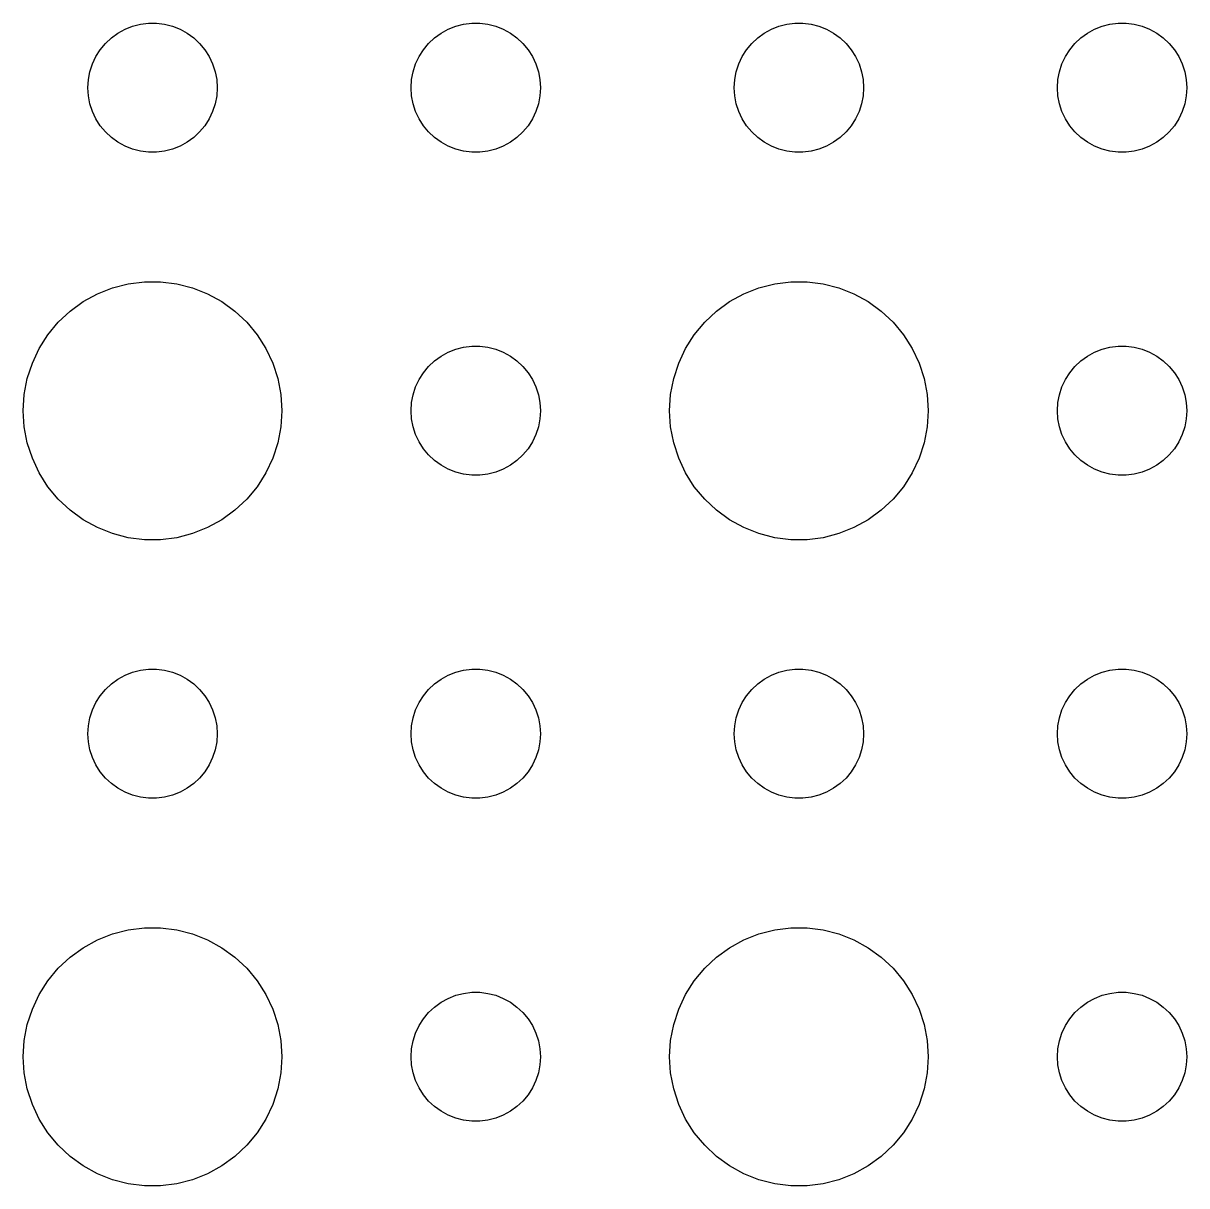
# Model space of a CAD drawing. Header units: metres. Extents: x -134 to 134, y 62 to 166.
# Drawn here: x -100.5 to -73.5, y 111.01 to 138 of the extents above; entities that cross this region are included whole.
import ezdxf

# ---------------------------------------------------------------- set-up
doc = ezdxf.new("R2010")
doc.units = ezdxf.units.M

msp = doc.modelspace()

# ---------------------------------------------------------------- linework, layer by layer
for p, q in [((-97.9635, 137.927), (-97.7811, 137.973)), ((-97.7811, 137.973), (-97.5942, 137.997)), ((-97.5942, 137.997), (-97.4058, 137.997)), ((-97.4058, 137.997), (-97.2189, 137.973)), ((-97.2189, 137.973), (-97.0365, 137.927)), ((-90.4635, 137.927), (-90.2811, 137.973)), ((-90.2811, 137.973), (-90.0942, 137.997)), ((-90.0942, 137.997), (-89.9058, 137.997)), ((-89.9058, 137.997), (-89.7189, 137.973)), ((-89.7189, 137.973), (-89.5365, 137.927)), ((-82.9635, 137.927), (-82.7811, 137.973)), ((-82.7811, 137.973), (-82.5942, 137.997)), ((-82.5942, 137.997), (-82.4058, 137.997)), ((-82.4058, 137.997), (-82.2189, 137.973)), ((-82.2189, 137.973), (-82.0365, 137.927)), ((-75.4635, 137.927), (-75.2811, 137.973)), ((-75.2811, 137.973), (-75.0942, 137.997)), ((-75.0942, 137.997), (-74.9058, 137.997)), ((-74.9058, 137.997), (-74.7189, 137.973)), ((-74.7189, 137.973), (-74.5365, 137.927)), ((-98.4561, 137.656), (-98.3037, 137.766)), ((-98.3037, 137.766), (-98.1387, 137.857)), ((-98.1387, 137.857), (-97.9635, 137.927)), ((-97.0365, 137.927), (-96.8613, 137.857)), ((-96.8613, 137.857), (-96.6963, 137.766)), ((-96.6963, 137.766), (-96.5439, 137.656)), ((-90.9561, 137.656), (-90.8037, 137.766)), ((-90.8037, 137.766), (-90.6387, 137.857)), ((-90.6387, 137.857), (-90.4635, 137.927)), ((-89.5365, 137.927), (-89.3613, 137.857)), ((-89.3613, 137.857), (-89.1963, 137.766)), ((-89.1963, 137.766), (-89.0439, 137.656)), ((-83.4561, 137.656), (-83.3037, 137.766)), ((-83.3037, 137.766), (-83.1387, 137.857)), ((-83.1387, 137.857), (-82.9635, 137.927)), ((-82.0365, 137.927), (-81.8613, 137.857)), ((-81.8613, 137.857), (-81.6963, 137.766)), ((-81.6963, 137.766), (-81.5439, 137.656)), ((-75.9561, 137.656), (-75.8037, 137.766)), ((-75.8037, 137.766), (-75.6387, 137.857)), ((-75.6387, 137.857), (-75.4635, 137.927)), ((-74.5365, 137.927), (-74.3613, 137.857)), ((-74.3613, 137.857), (-74.1963, 137.766)), ((-74.1963, 137.766), (-74.0439, 137.656)), ((-98.7135, 137.382), (-98.5934, 137.527)), ((-98.5934, 137.527), (-98.4561, 137.656)), ((-96.5439, 137.656), (-96.4065, 137.527)), ((-96.4065, 137.527), (-96.2865, 137.382)), ((-91.2135, 137.382), (-91.0934, 137.527)), ((-91.0934, 137.527), (-90.9561, 137.656)), ((-89.0439, 137.656), (-88.9065, 137.527)), ((-88.9065, 137.527), (-88.7865, 137.382)), ((-83.7135, 137.382), (-83.5934, 137.527)), ((-83.5934, 137.527), (-83.4561, 137.656)), ((-81.5439, 137.656), (-81.4065, 137.527)), ((-81.4065, 137.527), (-81.2865, 137.382)), ((-76.2135, 137.382), (-76.0934, 137.527)), ((-76.0934, 137.527), (-75.9561, 137.656)), ((-74.0439, 137.656), (-73.9065, 137.527)), ((-73.9065, 137.527), (-73.7865, 137.382)), ((-98.8947, 137.052), (-98.8145, 137.223)), ((-98.8145, 137.223), (-98.7135, 137.382)), ((-96.2865, 137.382), (-96.1855, 137.223)), ((-96.1855, 137.223), (-96.1053, 137.052)), ((-91.3947, 137.052), (-91.3145, 137.223)), ((-91.3145, 137.223), (-91.2135, 137.382)), ((-88.7865, 137.382), (-88.6855, 137.223)), ((-88.6855, 137.223), (-88.6053, 137.052)), ((-83.8947, 137.052), (-83.8145, 137.223)), ((-83.8145, 137.223), (-83.7135, 137.382)), ((-81.2865, 137.382), (-81.1855, 137.223)), ((-81.1855, 137.223), (-81.1053, 137.052)), ((-76.3947, 137.052), (-76.3145, 137.223)), ((-76.3145, 137.223), (-76.2135, 137.382)), ((-73.7865, 137.382), (-73.6855, 137.223)), ((-73.6855, 137.223), (-73.6053, 137.052)), ((-98.9529, 136.873), (-98.8947, 137.052)), ((-96.1053, 137.052), (-96.0471, 136.873)), ((-91.4529, 136.873), (-91.3947, 137.052)), ((-88.6053, 137.052), (-88.5471, 136.873)), ((-83.9529, 136.873), (-83.8947, 137.052)), ((-81.1053, 137.052), (-81.0471, 136.873)), ((-76.4529, 136.873), (-76.3947, 137.052)), ((-73.6053, 137.052), (-73.5471, 136.873)), ((-99, 136.5), (-98.9882, 136.688)), ((-98.9882, 136.688), (-98.9529, 136.873)), ((-96.0471, 136.873), (-96.0118, 136.688)), ((-96.0118, 136.688), (-96, 136.5)), ((-91.5, 136.5), (-91.4882, 136.688)), ((-91.4882, 136.688), (-91.4529, 136.873)), ((-88.5471, 136.873), (-88.5118, 136.688)), ((-88.5118, 136.688), (-88.5, 136.5)), ((-84, 136.5), (-83.9882, 136.688)), ((-83.9882, 136.688), (-83.9529, 136.873)), ((-81.0471, 136.873), (-81.0118, 136.688)), ((-81.0118, 136.688), (-81, 136.5)), ((-76.5, 136.5), (-76.4882, 136.688)), ((-76.4882, 136.688), (-76.4529, 136.873)), ((-73.5471, 136.873), (-73.5118, 136.688)), ((-73.5118, 136.688), (-73.5, 136.5)), ((-98.9882, 136.312), (-99, 136.5)), ((-96, 136.5), (-96.0118, 136.312)), ((-91.4882, 136.312), (-91.5, 136.5)), ((-88.5, 136.5), (-88.5118, 136.312)), ((-83.9882, 136.312), (-84, 136.5)), ((-81, 136.5), (-81.0118, 136.312)), ((-76.4882, 136.312), (-76.5, 136.5)), ((-73.5, 136.5), (-73.5118, 136.312)), ((-98.9529, 136.127), (-98.9882, 136.312)), ((-98.8947, 135.948), (-98.9529, 136.127)), ((-96.0471, 136.127), (-96.1053, 135.948)), ((-96.0118, 136.312), (-96.0471, 136.127)), ((-91.4529, 136.127), (-91.4882, 136.312)), ((-91.3947, 135.948), (-91.4529, 136.127)), ((-88.5471, 136.127), (-88.6053, 135.948)), ((-88.5118, 136.312), (-88.5471, 136.127)), ((-83.9529, 136.127), (-83.9882, 136.312)), ((-83.8947, 135.948), (-83.9529, 136.127)), ((-81.0471, 136.127), (-81.1053, 135.948)), ((-81.0118, 136.312), (-81.0471, 136.127)), ((-76.4529, 136.127), (-76.4882, 136.312)), ((-76.3947, 135.948), (-76.4529, 136.127)), ((-73.5471, 136.127), (-73.6053, 135.948)), ((-73.5118, 136.312), (-73.5471, 136.127)), ((-98.8145, 135.777), (-98.8947, 135.948)), ((-96.1053, 135.948), (-96.1855, 135.777)), ((-91.3145, 135.777), (-91.3947, 135.948)), ((-88.6053, 135.948), (-88.6855, 135.777)), ((-83.8145, 135.777), (-83.8947, 135.948)), ((-81.1053, 135.948), (-81.1855, 135.777)), ((-76.3145, 135.777), (-76.3947, 135.948)), ((-73.6053, 135.948), (-73.6855, 135.777)), ((-98.7135, 135.618), (-98.8145, 135.777)), ((-98.5934, 135.473), (-98.7135, 135.618)), ((-96.2865, 135.618), (-96.4065, 135.473)), ((-96.1855, 135.777), (-96.2865, 135.618)), ((-91.2135, 135.618), (-91.3145, 135.777)), ((-91.0934, 135.473), (-91.2135, 135.618)), ((-88.7865, 135.618), (-88.9065, 135.473)), ((-88.6855, 135.777), (-88.7865, 135.618)), ((-83.7135, 135.618), (-83.8145, 135.777)), ((-83.5934, 135.473), (-83.7135, 135.618)), ((-81.2865, 135.618), (-81.4065, 135.473)), ((-81.1855, 135.777), (-81.2865, 135.618)), ((-76.2135, 135.618), (-76.3145, 135.777)), ((-76.0934, 135.473), (-76.2135, 135.618)), ((-73.7865, 135.618), (-73.9065, 135.473)), ((-73.6855, 135.777), (-73.7865, 135.618)), ((-98.4561, 135.344), (-98.5934, 135.473)), ((-98.3037, 135.234), (-98.4561, 135.344)), ((-96.5439, 135.344), (-96.6963, 135.234)), ((-96.4065, 135.473), (-96.5439, 135.344)), ((-90.9561, 135.344), (-91.0934, 135.473)), ((-90.8037, 135.234), (-90.9561, 135.344)), ((-89.0439, 135.344), (-89.1963, 135.234)), ((-88.9065, 135.473), (-89.0439, 135.344)), ((-83.4561, 135.344), (-83.5934, 135.473)), ((-83.3037, 135.234), (-83.4561, 135.344)), ((-81.5439, 135.344), (-81.6963, 135.234)), ((-81.4065, 135.473), (-81.5439, 135.344)), ((-75.9561, 135.344), (-76.0934, 135.473)), ((-75.8037, 135.234), (-75.9561, 135.344)), ((-74.0439, 135.344), (-74.1963, 135.234)), ((-73.9065, 135.473), (-74.0439, 135.344)), ((-98.1387, 135.143), (-98.3037, 135.234)), ((-97.9635, 135.073), (-98.1387, 135.143)), ((-97.7811, 135.027), (-97.9635, 135.073)), ((-97.5942, 135.003), (-97.7811, 135.027)), ((-97.4058, 135.003), (-97.5942, 135.003)), ((-97.2189, 135.027), (-97.4058, 135.003)), ((-97.0365, 135.073), (-97.2189, 135.027)), ((-96.8613, 135.143), (-97.0365, 135.073)), ((-96.6963, 135.234), (-96.8613, 135.143)), ((-90.6387, 135.143), (-90.8037, 135.234)), ((-90.4635, 135.073), (-90.6387, 135.143)), ((-90.2811, 135.027), (-90.4635, 135.073)), ((-90.0942, 135.003), (-90.2811, 135.027)), ((-89.9058, 135.003), (-90.0942, 135.003)), ((-89.7189, 135.027), (-89.9058, 135.003)), ((-89.5365, 135.073), (-89.7189, 135.027)), ((-89.3613, 135.143), (-89.5365, 135.073)), ((-89.1963, 135.234), (-89.3613, 135.143)), ((-83.1387, 135.143), (-83.3037, 135.234)), ((-82.9635, 135.073), (-83.1387, 135.143)), ((-82.7811, 135.027), (-82.9635, 135.073)), ((-82.5942, 135.003), (-82.7811, 135.027)), ((-82.4058, 135.003), (-82.5942, 135.003)), ((-82.2189, 135.027), (-82.4058, 135.003)), ((-82.0365, 135.073), (-82.2189, 135.027)), ((-81.8613, 135.143), (-82.0365, 135.073)), ((-81.6963, 135.234), (-81.8613, 135.143)), ((-75.6387, 135.143), (-75.8037, 135.234)), ((-75.4635, 135.073), (-75.6387, 135.143)), ((-75.2811, 135.027), (-75.4635, 135.073)), ((-75.0942, 135.003), (-75.2811, 135.027)), ((-74.9058, 135.003), (-75.0942, 135.003)), ((-74.7189, 135.027), (-74.9058, 135.003)), ((-74.5365, 135.073), (-74.7189, 135.027)), ((-74.3613, 135.143), (-74.5365, 135.073)), ((-74.1963, 135.234), (-74.3613, 135.143)), ((-98.7773, 131.714), (-98.427, 131.853)), ((-98.427, 131.853), (-98.0621, 131.947)), ((-98.0621, 131.947), (-97.6884, 131.994)), ((-97.6884, 131.994), (-97.3116, 131.994)), ((-97.3116, 131.994), (-96.9379, 131.947)), ((-96.9379, 131.947), (-96.573, 131.853)), ((-96.573, 131.853), (-96.2227, 131.714)), ((-83.7773, 131.714), (-83.427, 131.853)), ((-83.427, 131.853), (-83.0621, 131.947)), ((-83.0621, 131.947), (-82.6884, 131.994)), ((-82.6884, 131.994), (-82.3116, 131.994)), ((-82.3116, 131.994), (-81.9379, 131.947)), ((-81.9379, 131.947), (-81.573, 131.853)), ((-81.573, 131.853), (-81.2227, 131.714)), ((-99.4123, 131.312), (-99.1075, 131.533)), ((-99.1075, 131.533), (-98.7773, 131.714)), ((-96.2227, 131.714), (-95.8925, 131.533)), ((-95.8925, 131.533), (-95.5877, 131.312)), ((-84.4123, 131.312), (-84.1075, 131.533)), ((-84.1075, 131.533), (-83.7773, 131.714)), ((-81.2227, 131.714), (-80.8925, 131.533)), ((-80.8925, 131.533), (-80.5877, 131.312)), ((-99.6869, 131.054), (-99.4123, 131.312)), ((-95.5877, 131.312), (-95.3131, 131.054)), ((-84.6869, 131.054), (-84.4123, 131.312)), ((-80.5877, 131.312), (-80.3131, 131.054)), ((-99.927, 130.763), (-99.6869, 131.054)), ((-95.3131, 131.054), (-95.073, 130.763)), ((-84.927, 130.763), (-84.6869, 131.054)), ((-80.3131, 131.054), (-80.073, 130.763)), ((-100.129, 130.445), (-99.927, 130.763)), ((-95.073, 130.763), (-94.8711, 130.445)), ((-85.1289, 130.445), (-84.927, 130.763)), ((-80.073, 130.763), (-79.8711, 130.445)), ((-100.289, 130.104), (-100.129, 130.445)), ((-94.8711, 130.445), (-94.7107, 130.104)), ((-90.6387, 130.357), (-90.4635, 130.427)), ((-90.4635, 130.427), (-90.2811, 130.473)), ((-90.2811, 130.473), (-90.0942, 130.497)), ((-90.0942, 130.497), (-89.9058, 130.497)), ((-89.9058, 130.497), (-89.7189, 130.473)), ((-89.7189, 130.473), (-89.5365, 130.427)), ((-89.5365, 130.427), (-89.3613, 130.357)), ((-85.2893, 130.104), (-85.1289, 130.445)), ((-79.8711, 130.445), (-79.7107, 130.104)), ((-75.6387, 130.357), (-75.4635, 130.427)), ((-75.4635, 130.427), (-75.2811, 130.473)), ((-75.2811, 130.473), (-75.0942, 130.497)), ((-75.0942, 130.497), (-74.9058, 130.497)), ((-74.9058, 130.497), (-74.7189, 130.473)), ((-74.7189, 130.473), (-74.5365, 130.427)), ((-74.5365, 130.427), (-74.3613, 130.357)), ((-91.0934, 130.027), (-90.9561, 130.156)), ((-90.9561, 130.156), (-90.8037, 130.266)), ((-90.8037, 130.266), (-90.6387, 130.357)), ((-89.3613, 130.357), (-89.1963, 130.266)), ((-89.1963, 130.266), (-89.0439, 130.156)), ((-89.0439, 130.156), (-88.9065, 130.027)), ((-76.0934, 130.027), (-75.9561, 130.156)), ((-75.9561, 130.156), (-75.8037, 130.266)), ((-75.8037, 130.266), (-75.6387, 130.357)), ((-74.3613, 130.357), (-74.1963, 130.266)), ((-74.1963, 130.266), (-74.0439, 130.156)), ((-74.0439, 130.156), (-73.9065, 130.027)), ((-100.406, 129.746), (-100.289, 130.104)), ((-94.7107, 130.104), (-94.5943, 129.746)), ((-91.3145, 129.723), (-91.2135, 129.882)), ((-91.2135, 129.882), (-91.0934, 130.027)), ((-88.9065, 130.027), (-88.7865, 129.882)), ((-88.7865, 129.882), (-88.6855, 129.723)), ((-85.4057, 129.746), (-85.2893, 130.104)), ((-79.7107, 130.104), (-79.5943, 129.746)), ((-76.3145, 129.723), (-76.2135, 129.882)), ((-76.2135, 129.882), (-76.0934, 130.027)), ((-73.9065, 130.027), (-73.7865, 129.882)), ((-73.7865, 129.882), (-73.6855, 129.723)), ((-100.476, 129.376), (-100.406, 129.746)), ((-94.5943, 129.746), (-94.5237, 129.376)), ((-91.3947, 129.552), (-91.3145, 129.723)), ((-88.6855, 129.723), (-88.6053, 129.552)), ((-85.4763, 129.376), (-85.4057, 129.746)), ((-79.5943, 129.746), (-79.5237, 129.376)), ((-76.3947, 129.552), (-76.3145, 129.723)), ((-73.6855, 129.723), (-73.6053, 129.552)), ((-100.5, 129), (-100.476, 129.376)), ((-94.5237, 129.376), (-94.5, 129)), ((-91.4882, 129.188), (-91.4529, 129.373)), ((-91.4529, 129.373), (-91.3947, 129.552)), ((-88.6053, 129.552), (-88.5471, 129.373)), ((-88.5471, 129.373), (-88.5118, 129.188)), ((-85.5, 129), (-85.4763, 129.376)), ((-79.5237, 129.376), (-79.5, 129)), ((-76.4882, 129.188), (-76.4529, 129.373)), ((-76.4529, 129.373), (-76.3947, 129.552)), ((-73.6053, 129.552), (-73.5471, 129.373)), ((-73.5471, 129.373), (-73.5118, 129.188)), ((-91.5, 129), (-91.4882, 129.188)), ((-88.5118, 129.188), (-88.5, 129)), ((-76.5, 129), (-76.4882, 129.188)), ((-73.5118, 129.188), (-73.5, 129)), ((-100.476, 128.624), (-100.5, 129)), ((-94.5, 129), (-94.5237, 128.624)), ((-91.4882, 128.812), (-91.5, 129)), ((-91.4529, 128.627), (-91.4882, 128.812)), ((-88.5118, 128.812), (-88.5471, 128.627)), ((-88.5, 129), (-88.5118, 128.812)), ((-85.4763, 128.624), (-85.5, 129)), ((-79.5, 129), (-79.5237, 128.624)), ((-76.4882, 128.812), (-76.5, 129)), ((-76.4529, 128.627), (-76.4882, 128.812)), ((-73.5118, 128.812), (-73.5471, 128.627)), ((-73.5, 129), (-73.5118, 128.812)), ((-100.406, 128.254), (-100.476, 128.624)), ((-94.5237, 128.624), (-94.5943, 128.254)), ((-91.3947, 128.448), (-91.4529, 128.627)), ((-88.5471, 128.627), (-88.6053, 128.448)), ((-85.4057, 128.254), (-85.4763, 128.624)), ((-79.5237, 128.624), (-79.5943, 128.254)), ((-76.3947, 128.448), (-76.4529, 128.627)), ((-73.5471, 128.627), (-73.6053, 128.448)), ((-100.289, 127.896), (-100.406, 128.254)), ((-94.5943, 128.254), (-94.7107, 127.896)), ((-91.3145, 128.277), (-91.3947, 128.448)), ((-91.2135, 128.118), (-91.3145, 128.277)), ((-88.6855, 128.277), (-88.7865, 128.118)), ((-88.6053, 128.448), (-88.6855, 128.277)), ((-85.2893, 127.896), (-85.4057, 128.254)), ((-79.5943, 128.254), (-79.7107, 127.896)), ((-76.3145, 128.277), (-76.3947, 128.448)), ((-76.2135, 128.118), (-76.3145, 128.277)), ((-73.6855, 128.277), (-73.7865, 128.118)), ((-73.6053, 128.448), (-73.6855, 128.277)), ((-91.0934, 127.973), (-91.2135, 128.118)), ((-88.7865, 128.118), (-88.9065, 127.973)), ((-76.0934, 127.973), (-76.2135, 128.118)), ((-73.7865, 128.118), (-73.9065, 127.973)), ((-100.129, 127.555), (-100.289, 127.896)), ((-94.7107, 127.896), (-94.8711, 127.555)), ((-90.9561, 127.844), (-91.0934, 127.973)), ((-90.8037, 127.734), (-90.9561, 127.844)), ((-90.6387, 127.643), (-90.8037, 127.734)), ((-89.1963, 127.734), (-89.3613, 127.643)), ((-89.0439, 127.844), (-89.1963, 127.734)), ((-88.9065, 127.973), (-89.0439, 127.844)), ((-85.1289, 127.555), (-85.2893, 127.896)), ((-79.7107, 127.896), (-79.8711, 127.555)), ((-75.9561, 127.844), (-76.0934, 127.973)), ((-75.8037, 127.734), (-75.9561, 127.844)), ((-75.6387, 127.643), (-75.8037, 127.734)), ((-74.1963, 127.734), (-74.3613, 127.643)), ((-74.0439, 127.844), (-74.1963, 127.734)), ((-73.9065, 127.973), (-74.0439, 127.844)), ((-99.927, 127.237), (-100.129, 127.555)), ((-94.8711, 127.555), (-95.073, 127.237)), ((-90.4635, 127.573), (-90.6387, 127.643)), ((-90.2811, 127.527), (-90.4635, 127.573)), ((-90.0942, 127.503), (-90.2811, 127.527)), ((-89.9058, 127.503), (-90.0942, 127.503)), ((-89.7189, 127.527), (-89.9058, 127.503)), ((-89.5365, 127.573), (-89.7189, 127.527)), ((-89.3613, 127.643), (-89.5365, 127.573)), ((-84.927, 127.237), (-85.1289, 127.555)), ((-79.8711, 127.555), (-80.073, 127.237)), ((-75.4635, 127.573), (-75.6387, 127.643)), ((-75.2811, 127.527), (-75.4635, 127.573)), ((-75.0942, 127.503), (-75.2811, 127.527)), ((-74.9058, 127.503), (-75.0942, 127.503)), ((-74.7189, 127.527), (-74.9058, 127.503)), ((-74.5365, 127.573), (-74.7189, 127.527)), ((-74.3613, 127.643), (-74.5365, 127.573)), ((-99.6869, 126.946), (-99.927, 127.237)), ((-95.073, 127.237), (-95.3131, 126.946)), ((-84.6869, 126.946), (-84.927, 127.237)), ((-80.073, 127.237), (-80.3131, 126.946)), ((-99.4123, 126.688), (-99.6869, 126.946)), ((-95.3131, 126.946), (-95.5877, 126.688)), ((-84.4123, 126.688), (-84.6869, 126.946)), ((-80.3131, 126.946), (-80.5877, 126.688)), ((-99.1075, 126.467), (-99.4123, 126.688)), ((-95.5877, 126.688), (-95.8925, 126.467)), ((-84.1075, 126.467), (-84.4123, 126.688)), ((-80.5877, 126.688), (-80.8925, 126.467)), ((-98.7773, 126.286), (-99.1075, 126.467)), ((-95.8925, 126.467), (-96.2227, 126.286)), ((-83.7773, 126.286), (-84.1075, 126.467)), ((-80.8925, 126.467), (-81.2227, 126.286)), ((-98.427, 126.147), (-98.7773, 126.286)), ((-98.0621, 126.053), (-98.427, 126.147)), ((-96.573, 126.147), (-96.9379, 126.053)), ((-96.2227, 126.286), (-96.573, 126.147)), ((-83.427, 126.147), (-83.7773, 126.286)), ((-83.0621, 126.053), (-83.427, 126.147)), ((-81.573, 126.147), (-81.9379, 126.053)), ((-81.2227, 126.286), (-81.573, 126.147)), ((-97.6884, 126.006), (-98.0621, 126.053)), ((-97.3116, 126.006), (-97.6884, 126.006)), ((-96.9379, 126.053), (-97.3116, 126.006)), ((-82.6884, 126.006), (-83.0621, 126.053)), ((-82.3116, 126.006), (-82.6884, 126.006)), ((-81.9379, 126.053), (-82.3116, 126.006)), ((-98.3037, 122.766), (-98.1387, 122.857)), ((-98.1387, 122.857), (-97.9635, 122.927)), ((-97.9635, 122.927), (-97.7811, 122.973)), ((-97.7811, 122.973), (-97.5942, 122.997)), ((-97.5942, 122.997), (-97.4058, 122.997)), ((-97.4058, 122.997), (-97.2189, 122.973)), ((-97.2189, 122.973), (-97.0365, 122.927)), ((-97.0365, 122.927), (-96.8613, 122.857)), ((-96.8613, 122.857), (-96.6963, 122.766)), ((-90.8037, 122.766), (-90.6387, 122.857)), ((-90.6387, 122.857), (-90.4635, 122.927)), ((-90.4635, 122.927), (-90.2811, 122.973)), ((-90.2811, 122.973), (-90.0942, 122.997)), ((-90.0942, 122.997), (-89.9058, 122.997)), ((-89.9058, 122.997), (-89.7189, 122.973)), ((-89.7189, 122.973), (-89.5365, 122.927)), ((-89.5365, 122.927), (-89.3613, 122.857)), ((-89.3613, 122.857), (-89.1963, 122.766)), ((-83.3037, 122.766), (-83.1387, 122.857)), ((-83.1387, 122.857), (-82.9635, 122.927)), ((-82.9635, 122.927), (-82.7811, 122.973)), ((-82.7811, 122.973), (-82.5942, 122.997)), ((-82.5942, 122.997), (-82.4058, 122.997)), ((-82.4058, 122.997), (-82.2189, 122.973)), ((-82.2189, 122.973), (-82.0365, 122.927)), ((-82.0365, 122.927), (-81.8613, 122.857)), ((-81.8613, 122.857), (-81.6963, 122.766)), ((-75.8037, 122.766), (-75.6387, 122.857)), ((-75.6387, 122.857), (-75.4635, 122.927)), ((-75.4635, 122.927), (-75.2811, 122.973)), ((-75.2811, 122.973), (-75.0942, 122.997)), ((-75.0942, 122.997), (-74.9058, 122.997)), ((-74.9058, 122.997), (-74.7189, 122.973)), ((-74.7189, 122.973), (-74.5365, 122.927)), ((-74.5365, 122.927), (-74.3613, 122.857)), ((-74.3613, 122.857), (-74.1963, 122.766)), ((-98.5934, 122.527), (-98.4561, 122.656)), ((-98.4561, 122.656), (-98.3037, 122.766)), ((-96.6963, 122.766), (-96.5439, 122.656)), ((-96.5439, 122.656), (-96.4065, 122.527)), ((-91.0934, 122.527), (-90.9561, 122.656)), ((-90.9561, 122.656), (-90.8037, 122.766)), ((-89.1963, 122.766), (-89.0439, 122.656)), ((-89.0439, 122.656), (-88.9065, 122.527)), ((-83.5934, 122.527), (-83.4561, 122.656)), ((-83.4561, 122.656), (-83.3037, 122.766)), ((-81.6963, 122.766), (-81.5439, 122.656)), ((-81.5439, 122.656), (-81.4065, 122.527)), ((-76.0934, 122.527), (-75.9561, 122.656)), ((-75.9561, 122.656), (-75.8037, 122.766)), ((-74.1963, 122.766), (-74.0439, 122.656)), ((-74.0439, 122.656), (-73.9065, 122.527)), ((-98.8145, 122.223), (-98.7135, 122.382)), ((-98.7135, 122.382), (-98.5934, 122.527)), ((-96.4065, 122.527), (-96.2865, 122.382)), ((-96.2865, 122.382), (-96.1855, 122.223)), ((-91.3145, 122.223), (-91.2135, 122.382)), ((-91.2135, 122.382), (-91.0934, 122.527)), ((-88.9065, 122.527), (-88.7865, 122.382)), ((-88.7865, 122.382), (-88.6855, 122.223)), ((-83.8145, 122.223), (-83.7135, 122.382)), ((-83.7135, 122.382), (-83.5934, 122.527)), ((-81.4065, 122.527), (-81.2865, 122.382)), ((-81.2865, 122.382), (-81.1855, 122.223)), ((-76.3145, 122.223), (-76.2135, 122.382)), ((-76.2135, 122.382), (-76.0934, 122.527)), ((-73.9065, 122.527), (-73.7865, 122.382)), ((-73.7865, 122.382), (-73.6855, 122.223)), ((-98.9529, 121.873), (-98.8947, 122.052)), ((-98.8947, 122.052), (-98.8145, 122.223)), ((-96.1855, 122.223), (-96.1053, 122.052)), ((-96.1053, 122.052), (-96.0471, 121.873)), ((-91.4529, 121.873), (-91.3947, 122.052)), ((-91.3947, 122.052), (-91.3145, 122.223)), ((-88.6855, 122.223), (-88.6053, 122.052)), ((-88.6053, 122.052), (-88.5471, 121.873)), ((-83.9529, 121.873), (-83.8947, 122.052)), ((-83.8947, 122.052), (-83.8145, 122.223)), ((-81.1855, 122.223), (-81.1053, 122.052)), ((-81.1053, 122.052), (-81.0471, 121.873)), ((-76.4529, 121.873), (-76.3947, 122.052)), ((-76.3947, 122.052), (-76.3145, 122.223)), ((-73.6855, 122.223), (-73.6053, 122.052)), ((-73.6053, 122.052), (-73.5471, 121.873)), ((-98.9882, 121.688), (-98.9529, 121.873)), ((-96.0471, 121.873), (-96.0118, 121.688)), ((-91.4882, 121.688), (-91.4529, 121.873)), ((-88.5471, 121.873), (-88.5118, 121.688)), ((-83.9882, 121.688), (-83.9529, 121.873)), ((-81.0471, 121.873), (-81.0118, 121.688)), ((-76.4882, 121.688), (-76.4529, 121.873)), ((-73.5471, 121.873), (-73.5118, 121.688)), ((-99, 121.5), (-98.9882, 121.688)), ((-96.0118, 121.688), (-96, 121.5)), ((-91.5, 121.5), (-91.4882, 121.688)), ((-88.5118, 121.688), (-88.5, 121.5)), ((-84, 121.5), (-83.9882, 121.688)), ((-81.0118, 121.688), (-81, 121.5)), ((-76.5, 121.5), (-76.4882, 121.688)), ((-73.5118, 121.688), (-73.5, 121.5)), ((-98.9882, 121.312), (-99, 121.5)), ((-98.9529, 121.127), (-98.9882, 121.312)), ((-96.0118, 121.312), (-96.0471, 121.127)), ((-96, 121.5), (-96.0118, 121.312)), ((-91.4882, 121.312), (-91.5, 121.5)), ((-91.4529, 121.127), (-91.4882, 121.312)), ((-88.5118, 121.312), (-88.5471, 121.127)), ((-88.5, 121.5), (-88.5118, 121.312)), ((-83.9882, 121.312), (-84, 121.5)), ((-83.9529, 121.127), (-83.9882, 121.312)), ((-81.0118, 121.312), (-81.0471, 121.127)), ((-81, 121.5), (-81.0118, 121.312)), ((-76.4882, 121.312), (-76.5, 121.5)), ((-76.4529, 121.127), (-76.4882, 121.312)), ((-73.5118, 121.312), (-73.5471, 121.127)), ((-73.5, 121.5), (-73.5118, 121.312)), ((-98.8947, 120.948), (-98.9529, 121.127)), ((-96.0471, 121.127), (-96.1053, 120.948)), ((-91.3947, 120.948), (-91.4529, 121.127)), ((-88.5471, 121.127), (-88.6053, 120.948)), ((-83.8947, 120.948), (-83.9529, 121.127)), ((-81.0471, 121.127), (-81.1053, 120.948)), ((-76.3947, 120.948), (-76.4529, 121.127)), ((-73.5471, 121.127), (-73.6053, 120.948)), ((-98.8145, 120.777), (-98.8947, 120.948)), ((-98.7135, 120.618), (-98.8145, 120.777)), ((-96.1855, 120.777), (-96.2865, 120.618)), ((-96.1053, 120.948), (-96.1855, 120.777)), ((-91.3145, 120.777), (-91.3947, 120.948)), ((-91.2135, 120.618), (-91.3145, 120.777)), ((-88.6855, 120.777), (-88.7865, 120.618)), ((-88.6053, 120.948), (-88.6855, 120.777)), ((-83.8145, 120.777), (-83.8947, 120.948)), ((-83.7135, 120.618), (-83.8145, 120.777)), ((-81.1855, 120.777), (-81.2865, 120.618)), ((-81.1053, 120.948), (-81.1855, 120.777)), ((-76.3145, 120.777), (-76.3947, 120.948)), ((-76.2135, 120.618), (-76.3145, 120.777)), ((-73.6855, 120.777), (-73.7865, 120.618)), ((-73.6053, 120.948), (-73.6855, 120.777)), ((-98.5934, 120.473), (-98.7135, 120.618)), ((-98.4561, 120.344), (-98.5934, 120.473)), ((-96.4065, 120.473), (-96.5439, 120.344)), ((-96.2865, 120.618), (-96.4065, 120.473)), ((-91.0934, 120.473), (-91.2135, 120.618)), ((-90.9561, 120.344), (-91.0934, 120.473)), ((-88.9065, 120.473), (-89.0439, 120.344)), ((-88.7865, 120.618), (-88.9065, 120.473)), ((-83.5934, 120.473), (-83.7135, 120.618)), ((-83.4561, 120.344), (-83.5934, 120.473)), ((-81.4065, 120.473), (-81.5439, 120.344)), ((-81.2865, 120.618), (-81.4065, 120.473)), ((-76.0934, 120.473), (-76.2135, 120.618)), ((-75.9561, 120.344), (-76.0934, 120.473)), ((-73.9065, 120.473), (-74.0439, 120.344)), ((-73.7865, 120.618), (-73.9065, 120.473)), ((-98.3037, 120.234), (-98.4561, 120.344)), ((-98.1387, 120.143), (-98.3037, 120.234)), ((-96.6963, 120.234), (-96.8613, 120.143)), ((-96.5439, 120.344), (-96.6963, 120.234)), ((-90.8037, 120.234), (-90.9561, 120.344)), ((-90.6387, 120.143), (-90.8037, 120.234)), ((-89.1963, 120.234), (-89.3613, 120.143)), ((-89.0439, 120.344), (-89.1963, 120.234)), ((-83.3037, 120.234), (-83.4561, 120.344)), ((-83.1387, 120.143), (-83.3037, 120.234)), ((-81.6963, 120.234), (-81.8613, 120.143)), ((-81.5439, 120.344), (-81.6963, 120.234)), ((-75.8037, 120.234), (-75.9561, 120.344)), ((-75.6387, 120.143), (-75.8037, 120.234)), ((-74.1963, 120.234), (-74.3613, 120.143)), ((-74.0439, 120.344), (-74.1963, 120.234)), ((-97.9635, 120.073), (-98.1387, 120.143)), ((-97.7811, 120.027), (-97.9635, 120.073)), ((-97.5942, 120.003), (-97.7811, 120.027)), ((-97.4058, 120.003), (-97.5942, 120.003)), ((-97.2189, 120.027), (-97.4058, 120.003)), ((-97.0365, 120.073), (-97.2189, 120.027)), ((-96.8613, 120.143), (-97.0365, 120.073)), ((-90.4635, 120.073), (-90.6387, 120.143)), ((-90.2811, 120.027), (-90.4635, 120.073)), ((-90.0942, 120.003), (-90.2811, 120.027)), ((-89.9058, 120.003), (-90.0942, 120.003)), ((-89.7189, 120.027), (-89.9058, 120.003)), ((-89.5365, 120.073), (-89.7189, 120.027)), ((-89.3613, 120.143), (-89.5365, 120.073)), ((-82.9635, 120.073), (-83.1387, 120.143)), ((-82.7811, 120.027), (-82.9635, 120.073)), ((-82.5942, 120.003), (-82.7811, 120.027)), ((-82.4058, 120.003), (-82.5942, 120.003)), ((-82.2189, 120.027), (-82.4058, 120.003)), ((-82.0365, 120.073), (-82.2189, 120.027)), ((-81.8613, 120.143), (-82.0365, 120.073)), ((-75.4635, 120.073), (-75.6387, 120.143)), ((-75.2811, 120.027), (-75.4635, 120.073)), ((-75.0942, 120.003), (-75.2811, 120.027)), ((-74.9058, 120.003), (-75.0942, 120.003)), ((-74.7189, 120.027), (-74.9058, 120.003)), ((-74.5365, 120.073), (-74.7189, 120.027)), ((-74.3613, 120.143), (-74.5365, 120.073)), ((-98.427, 116.853), (-98.0621, 116.947)), ((-98.0621, 116.947), (-97.6884, 116.994)), ((-97.6884, 116.994), (-97.3116, 116.994)), ((-97.3116, 116.994), (-96.9379, 116.947)), ((-96.9379, 116.947), (-96.573, 116.853)), ((-83.427, 116.853), (-83.0621, 116.947)), ((-83.0621, 116.947), (-82.6884, 116.994)), ((-82.6884, 116.994), (-82.3116, 116.994)), ((-82.3116, 116.994), (-81.9379, 116.947)), ((-81.9379, 116.947), (-81.573, 116.853)), ((-99.1075, 116.533), (-98.7773, 116.714)), ((-98.7773, 116.714), (-98.427, 116.853)), ((-96.573, 116.853), (-96.2227, 116.714)), ((-96.2227, 116.714), (-95.8925, 116.533)), ((-84.1075, 116.533), (-83.7773, 116.714)), ((-83.7773, 116.714), (-83.427, 116.853)), ((-81.573, 116.853), (-81.2227, 116.714)), ((-81.2227, 116.714), (-80.8925, 116.533)), ((-99.4123, 116.312), (-99.1075, 116.533)), ((-95.8925, 116.533), (-95.5877, 116.312)), ((-84.4123, 116.312), (-84.1075, 116.533)), ((-80.8925, 116.533), (-80.5877, 116.312)), ((-99.6869, 116.054), (-99.4123, 116.312)), ((-95.5877, 116.312), (-95.3131, 116.054)), ((-84.6869, 116.054), (-84.4123, 116.312)), ((-80.5877, 116.312), (-80.3131, 116.054)), ((-99.927, 115.763), (-99.6869, 116.054)), ((-95.3131, 116.054), (-95.073, 115.763)), ((-84.927, 115.763), (-84.6869, 116.054)), ((-80.3131, 116.054), (-80.073, 115.763)), ((-100.129, 115.445), (-99.927, 115.763)), ((-95.073, 115.763), (-94.8711, 115.445)), ((-85.1289, 115.445), (-84.927, 115.763)), ((-80.073, 115.763), (-79.8711, 115.445)), ((-100.289, 115.104), (-100.129, 115.445)), ((-94.8711, 115.445), (-94.7107, 115.104)), ((-90.8037, 115.266), (-90.6387, 115.357)), ((-90.6387, 115.357), (-90.4635, 115.427)), ((-90.4635, 115.427), (-90.2811, 115.473)), ((-90.2811, 115.473), (-90.0942, 115.497)), ((-90.0942, 115.497), (-89.9058, 115.497)), ((-89.9058, 115.497), (-89.7189, 115.473)), ((-89.7189, 115.473), (-89.5365, 115.427)), ((-89.5365, 115.427), (-89.3613, 115.357)), ((-89.3613, 115.357), (-89.1963, 115.266)), ((-85.2893, 115.104), (-85.1289, 115.445)), ((-79.8711, 115.445), (-79.7107, 115.104)), ((-75.8037, 115.266), (-75.6387, 115.357)), ((-75.6387, 115.357), (-75.4635, 115.427)), ((-75.4635, 115.427), (-75.2811, 115.473)), ((-75.2811, 115.473), (-75.0942, 115.497)), ((-75.0942, 115.497), (-74.9058, 115.497)), ((-74.9058, 115.497), (-74.7189, 115.473)), ((-74.7189, 115.473), (-74.5365, 115.427)), ((-74.5365, 115.427), (-74.3613, 115.357)), ((-74.3613, 115.357), (-74.1963, 115.266)), ((-100.406, 114.746), (-100.289, 115.104)), ((-94.7107, 115.104), (-94.5943, 114.746)), ((-91.2135, 114.882), (-91.0934, 115.027)), ((-91.0934, 115.027), (-90.9561, 115.156)), ((-90.9561, 115.156), (-90.8037, 115.266)), ((-89.1963, 115.266), (-89.0439, 115.156)), ((-89.0439, 115.156), (-88.9065, 115.027)), ((-88.9065, 115.027), (-88.7865, 114.882)), ((-85.4057, 114.746), (-85.2893, 115.104)), ((-79.7107, 115.104), (-79.5943, 114.746)), ((-76.2135, 114.882), (-76.0934, 115.027)), ((-76.0934, 115.027), (-75.9561, 115.156)), ((-75.9561, 115.156), (-75.8037, 115.266)), ((-74.1963, 115.266), (-74.0439, 115.156)), ((-74.0439, 115.156), (-73.9065, 115.027)), ((-73.9065, 115.027), (-73.7865, 114.882)), ((-91.3145, 114.723), (-91.2135, 114.882)), ((-88.7865, 114.882), (-88.6855, 114.723)), ((-76.3145, 114.723), (-76.2135, 114.882)), ((-73.7865, 114.882), (-73.6855, 114.723)), ((-100.476, 114.376), (-100.406, 114.746)), ((-94.5943, 114.746), (-94.5237, 114.376)), ((-91.4529, 114.373), (-91.3947, 114.552)), ((-91.3947, 114.552), (-91.3145, 114.723)), ((-88.6855, 114.723), (-88.6053, 114.552)), ((-88.6053, 114.552), (-88.5471, 114.373)), ((-85.4763, 114.376), (-85.4057, 114.746)), ((-79.5943, 114.746), (-79.5237, 114.376)), ((-76.4529, 114.373), (-76.3947, 114.552)), ((-76.3947, 114.552), (-76.3145, 114.723)), ((-73.6855, 114.723), (-73.6053, 114.552)), ((-73.6053, 114.552), (-73.5471, 114.373)), ((-100.5, 114), (-100.476, 114.376)), ((-94.5237, 114.376), (-94.5, 114)), ((-91.4882, 114.188), (-91.4529, 114.373)), ((-88.5471, 114.373), (-88.5118, 114.188)), ((-85.5, 114), (-85.4763, 114.376)), ((-79.5237, 114.376), (-79.5, 114)), ((-76.4882, 114.188), (-76.4529, 114.373)), ((-73.5471, 114.373), (-73.5118, 114.188)), ((-100.476, 113.624), (-100.5, 114)), ((-94.5, 114), (-94.5237, 113.624)), ((-91.5, 114), (-91.4882, 114.188)), ((-91.4882, 113.812), (-91.5, 114)), ((-88.5118, 114.188), (-88.5, 114)), ((-88.5, 114), (-88.5118, 113.812)), ((-85.4763, 113.624), (-85.5, 114)), ((-79.5, 114), (-79.5237, 113.624)), ((-76.5, 114), (-76.4882, 114.188)), ((-76.4882, 113.812), (-76.5, 114)), ((-73.5118, 114.188), (-73.5, 114)), ((-73.5, 114), (-73.5118, 113.812)), ((-91.4529, 113.627), (-91.4882, 113.812)), ((-88.5118, 113.812), (-88.5471, 113.627)), ((-76.4529, 113.627), (-76.4882, 113.812)), ((-73.5118, 113.812), (-73.5471, 113.627)), ((-100.406, 113.254), (-100.476, 113.624)), ((-94.5237, 113.624), (-94.5943, 113.254)), ((-91.3947, 113.448), (-91.4529, 113.627)), ((-91.3145, 113.277), (-91.3947, 113.448)), ((-88.6053, 113.448), (-88.6855, 113.277)), ((-88.5471, 113.627), (-88.6053, 113.448)), ((-85.4057, 113.254), (-85.4763, 113.624)), ((-79.5237, 113.624), (-79.5943, 113.254)), ((-76.3947, 113.448), (-76.4529, 113.627)), ((-76.3145, 113.277), (-76.3947, 113.448)), ((-73.6053, 113.448), (-73.6855, 113.277)), ((-73.5471, 113.627), (-73.6053, 113.448)), ((-100.289, 112.896), (-100.406, 113.254)), ((-94.5943, 113.254), (-94.7107, 112.896)), ((-91.2135, 113.118), (-91.3145, 113.277)), ((-88.6855, 113.277), (-88.7865, 113.118)), ((-85.2893, 112.896), (-85.4057, 113.254)), ((-79.5943, 113.254), (-79.7107, 112.896)), ((-76.2135, 113.118), (-76.3145, 113.277)), ((-73.6855, 113.277), (-73.7865, 113.118)), ((-100.129, 112.555), (-100.289, 112.896)), ((-94.7107, 112.896), (-94.8711, 112.555)), ((-91.0934, 112.973), (-91.2135, 113.118)), ((-90.9561, 112.844), (-91.0934, 112.973)), ((-88.9065, 112.973), (-89.0439, 112.844)), ((-88.7865, 113.118), (-88.9065, 112.973)), ((-85.1289, 112.555), (-85.2893, 112.896)), ((-79.7107, 112.896), (-79.8711, 112.555)), ((-76.0934, 112.973), (-76.2135, 113.118)), ((-75.9561, 112.844), (-76.0934, 112.973)), ((-73.9065, 112.973), (-74.0439, 112.844)), ((-73.7865, 113.118), (-73.9065, 112.973)), ((-90.8037, 112.734), (-90.9561, 112.844)), ((-90.6387, 112.643), (-90.8037, 112.734)), ((-90.4635, 112.573), (-90.6387, 112.643)), ((-89.3613, 112.643), (-89.5365, 112.573)), ((-89.1963, 112.734), (-89.3613, 112.643)), ((-89.0439, 112.844), (-89.1963, 112.734)), ((-75.8037, 112.734), (-75.9561, 112.844)), ((-75.6387, 112.643), (-75.8037, 112.734)), ((-75.4635, 112.573), (-75.6387, 112.643)), ((-74.3613, 112.643), (-74.5365, 112.573)), ((-74.1963, 112.734), (-74.3613, 112.643)), ((-74.0439, 112.844), (-74.1963, 112.734)), ((-99.927, 112.237), (-100.129, 112.555)), ((-94.8711, 112.555), (-95.073, 112.237)), ((-90.2811, 112.527), (-90.4635, 112.573)), ((-90.0942, 112.503), (-90.2811, 112.527)), ((-89.9058, 112.503), (-90.0942, 112.503)), ((-89.7189, 112.527), (-89.9058, 112.503)), ((-89.5365, 112.573), (-89.7189, 112.527)), ((-84.927, 112.237), (-85.1289, 112.555)), ((-79.8711, 112.555), (-80.073, 112.237)), ((-75.2811, 112.527), (-75.4635, 112.573)), ((-75.0942, 112.503), (-75.2811, 112.527)), ((-74.9058, 112.503), (-75.0942, 112.503)), ((-74.7189, 112.527), (-74.9058, 112.503)), ((-74.5365, 112.573), (-74.7189, 112.527)), ((-99.6869, 111.946), (-99.927, 112.237)), ((-95.073, 112.237), (-95.3131, 111.946)), ((-84.6869, 111.946), (-84.927, 112.237)), ((-80.073, 112.237), (-80.3131, 111.946)), ((-99.4123, 111.688), (-99.6869, 111.946)), ((-95.3131, 111.946), (-95.5877, 111.688)), ((-84.4123, 111.688), (-84.6869, 111.946)), ((-80.3131, 111.946), (-80.5877, 111.688)), ((-99.1075, 111.467), (-99.4123, 111.688)), ((-95.5877, 111.688), (-95.8925, 111.467)), ((-84.1075, 111.467), (-84.4123, 111.688)), ((-80.5877, 111.688), (-80.8925, 111.467)), ((-98.7773, 111.286), (-99.1075, 111.467)), ((-98.427, 111.147), (-98.7773, 111.286)), ((-96.2227, 111.286), (-96.573, 111.147)), ((-95.8925, 111.467), (-96.2227, 111.286)), ((-83.7773, 111.286), (-84.1075, 111.467)), ((-83.427, 111.147), (-83.7773, 111.286)), ((-81.2227, 111.286), (-81.573, 111.147)), ((-80.8925, 111.467), (-81.2227, 111.286)), ((-98.0621, 111.053), (-98.427, 111.147)), ((-97.6884, 111.006), (-98.0621, 111.053)), ((-97.3116, 111.006), (-97.6884, 111.006)), ((-96.9379, 111.053), (-97.3116, 111.006)), ((-96.573, 111.147), (-96.9379, 111.053)), ((-83.0621, 111.053), (-83.427, 111.147)), ((-82.6884, 111.006), (-83.0621, 111.053)), ((-82.3116, 111.006), (-82.6884, 111.006)), ((-81.9379, 111.053), (-82.3116, 111.006)), ((-81.573, 111.147), (-81.9379, 111.053))]:
    msp.add_line(p, q)

doc.saveas('drawing.dxf')
